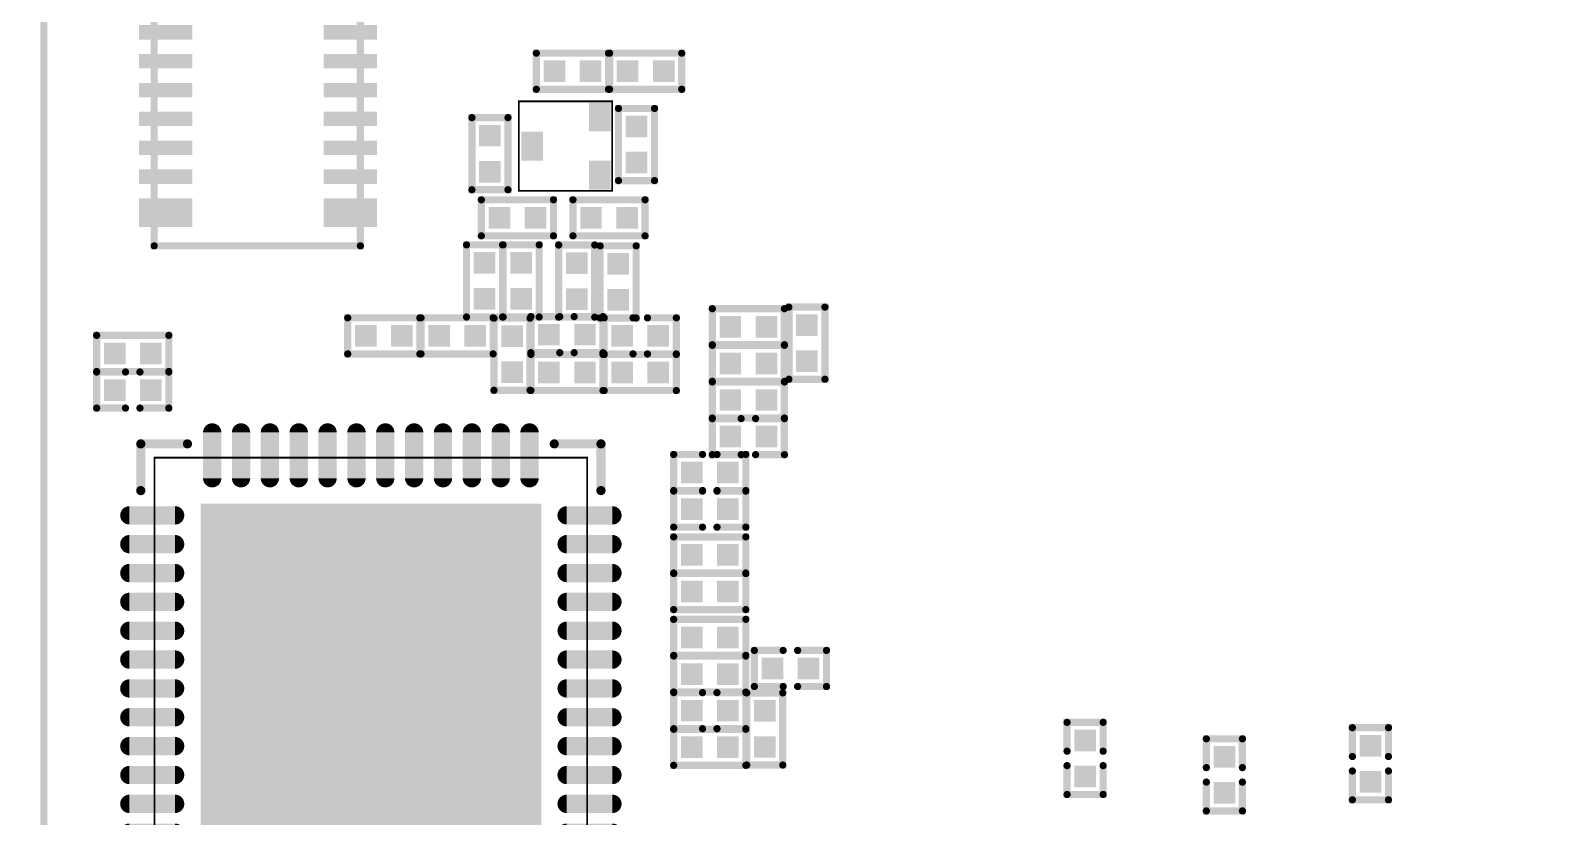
# Model space of a CAD drawing. Extents: x 109.3 to 149.6, y 97.5 to 152.6.
# Drawn here: x 109.32 to 130.24, y 108.79 to 119.7 of the extents above; entities that cross this region are included whole.
import ezdxf

# ---------------------------------------------------------------- set-up
doc = ezdxf.new("R2010")
doc.units = 0
for name, color, linetype in [('BOARD_OUTLINE_00', 254, 'CONTINUOUS'), ('DRIL_NPLTE_THRU_01', 3, 'CONTINUOUS'), ('DRIL_NPLTE_THRU_02', 171, 'CONTINUOUS'), ('DRIL_NPLTE_THRU_03', 34, 'CONTINUOUS'), ('DRIL_NPLTE_THRU_04', 1, 'CONTINUOUS'), ('DRIL_NPLTE_THRU_05', 171, 'CONTINUOUS'), ('DRIL_NPLTE_THRU_06', 136, 'CONTINUOUS'), ('DRIL_NPLTE_THRU_07', 216, 'CONTINUOUS'), ('DRIL_NPLTE_THRU_08', 2, 'CONTINUOUS'), ('DRIL_NPLTE_THRU_09', 6, 'CONTINUOUS'), ('DRIL_NPLTE_THRU_10', 106, 'CONTINUOUS'), ('DRIL_NPLTE_THRU_11', 171, 'CONTINUOUS'), ('DRIL_NPLTE_THRU_12', 176, 'CONTINUOUS'), ('DRIL_PLTE_THRU_01', 3, 'CONTINUOUS'), ('DRIL_PLTE_THRU_02', 171, 'CONTINUOUS'), ('DRIL_PLTE_THRU_03', 34, 'CONTINUOUS'), ('DRIL_PLTE_THRU_04', 1, 'CONTINUOUS'), ('DRIL_PLTE_THRU_05', 171, 'CONTINUOUS'), ('DRIL_PLTE_THRU_06', 136, 'CONTINUOUS'), ('DRIL_PLTE_THRU_07', 216, 'CONTINUOUS'), ('DRIL_PLTE_THRU_08', 2, 'CONTINUOUS'), ('DRIL_PLTE_THRU_09', 6, 'CONTINUOUS'), ('DRIL_PLTE_THRU_10', 106, 'CONTINUOUS'), ('DRIL_PLTE_THRU_11', 171, 'CONTINUOUS'), ('DRIL_PLTE_THRU_12', 176, 'CONTINUOUS'), ('PADS_BOT', 5, 'CONTINUOUS'), ('PADS_INNER', 96, 'CONTINUOUS'), ('PADS_TOP', 96, 'CONTINUOUS'), ('PART_BOT_2DLINE_00', 254, 'CONTINUOUS'), ('PART_BOT_2DLINE_01', 254, 'CONTINUOUS'), ('PART_BOT_2DLINE_120', 253, 'CONTINUOUS'), ('PART_BOT_2DLINE_126', 57, 'CONTINUOUS')]:
    doc.layers.add(name, color=color, linetype=linetype)

# ---------------------------------------------------------------- blocks, each defined once
blk = doc.blocks.new('BOARD_1')
at = {"layer": 'BOARD_OUTLINE_00', "const_width": 0.1}
blk.add_lwpolyline([(7.043, -3.358, 0.414214), (3.696, -6.706), (3.696, -55.29, 0.414214), (6.744, -58.338), (40.389, -58.338, 0.414214), (43.716, -55.012), (43.716, -6.664, 0.414214), (40.41, -3.358)], format="xyb", close=True, dxfattribs=at)
blk = doc.blocks.new('SMOOTH_0$1')
at = {"const_width": 0.05}
blk.add_lwpolyline([(-0.025, 0, 1), (0.025, 0, 1)], format="xyb", close=True, dxfattribs=at)
blk = doc.blocks.new('PART_BODY_BOT_727')
at = {"layer": 'PART_BOT_2DLINE_126', "const_width": 0.1}
for points in [[(-0.1, 0.25), (-0.5, 0.25), (-0.5, -0.25), (-0.1, -0.25)], [(0.1, 0.25), (0.5, 0.25), (0.5, -0.25), (0.1, -0.25)]]:
    blk.add_lwpolyline(points, dxfattribs=at)
at = {"layer": 'PART_BOT_2DLINE_126'}
for p in [(-0.5, 0.25), (-0.1, 0.25), (0.1, 0.25), (0.5, 0.25), (-0.5, -0.25), (-0.1, -0.25), (0.1, -0.25), (0.5, -0.25)]:
    blk.add_blockref('SMOOTH_0$1', p, dxfattribs=at)
blk = doc.blocks.new('DRIL_HOLE_0')
blk.add_lwpolyline([(0, 0, 1), (0, 0, 1)], format="xyb", close=True)
blk = doc.blocks.new('PAD_0')
blk.add_lwpolyline([(0, 0, 1), (0, 0, 1)], format="xyb", close=True)
blk = doc.blocks.new('PAD_8')
at = {"const_width": 0.3}
blk.add_lwpolyline([(-0.15, 0), (0.15, 0)], dxfattribs=at)
blk = doc.blocks.new('STK_BOT_25')
at = {"layer": 'DRIL_NPLTE_THRU_01'}
blk.add_blockref('DRIL_HOLE_0', (0, 0), dxfattribs=at)
at = {"layer": 'DRIL_NPLTE_THRU_02'}
blk.add_blockref('DRIL_HOLE_0', (0, 0), dxfattribs=at)
at = {"layer": 'DRIL_NPLTE_THRU_03'}
blk.add_blockref('DRIL_HOLE_0', (0, 0), dxfattribs=at)
at = {"layer": 'DRIL_NPLTE_THRU_04'}
blk.add_blockref('DRIL_HOLE_0', (0, 0), dxfattribs=at)
at = {"layer": 'DRIL_NPLTE_THRU_05'}
blk.add_blockref('DRIL_HOLE_0', (0, 0), dxfattribs=at)
at = {"layer": 'DRIL_NPLTE_THRU_06'}
blk.add_blockref('DRIL_HOLE_0', (0, 0), dxfattribs=at)
at = {"layer": 'DRIL_NPLTE_THRU_07'}
blk.add_blockref('DRIL_HOLE_0', (0, 0), dxfattribs=at)
at = {"layer": 'DRIL_NPLTE_THRU_08'}
blk.add_blockref('DRIL_HOLE_0', (0, 0), dxfattribs=at)
at = {"layer": 'DRIL_NPLTE_THRU_09'}
blk.add_blockref('DRIL_HOLE_0', (0, 0), dxfattribs=at)
at = {"layer": 'DRIL_NPLTE_THRU_10'}
blk.add_blockref('DRIL_HOLE_0', (0, 0), dxfattribs=at)
at = {"layer": 'DRIL_NPLTE_THRU_11'}
blk.add_blockref('DRIL_HOLE_0', (0, 0), dxfattribs=at)
at = {"layer": 'DRIL_NPLTE_THRU_12'}
blk.add_blockref('DRIL_HOLE_0', (0, 0), dxfattribs=at)
at = {"layer": 'PADS_BOT'}
blk.add_blockref('PAD_8', (0, 0), dxfattribs=at)
at = {"layer": 'PADS_INNER'}
blk.add_blockref('PAD_0', (0, 0), dxfattribs=at)
at = {"layer": 'PADS_TOP'}
blk.add_blockref('PAD_0', (0, 0), dxfattribs=at)
blk = doc.blocks.new('SYM_BOT_29')
for name, p in [('PART_BODY_BOT_727', (0, 0)), ('STK_BOT_25', (-0.25, 0)), ('STK_BOT_25', (0.25, 0))]:
    blk.add_blockref(name, p)
blk = doc.blocks.new('PART_BOT_52')
blk.add_blockref('SYM_BOT_29', (0, 0))
blk = doc.blocks.new('PART_BOT_67')
blk.add_blockref('SYM_BOT_29', (0, 0))
blk = doc.blocks.new('PART_BOT_82')
blk.add_blockref('SYM_BOT_29', (0, 0))
blk = doc.blocks.new('PART_BOT_175')
blk.add_blockref('SYM_BOT_29', (0, 0))
blk = doc.blocks.new('PART_BOT_176')
blk.add_blockref('SYM_BOT_29', (0, 0))
blk = doc.blocks.new('PART_BOT_195')
blk.add_blockref('SYM_BOT_29', (0, 0))
blk = doc.blocks.new('PART_BOT_196')
blk.add_blockref('SYM_BOT_29', (0, 0))
blk = doc.blocks.new('PART_BOT_197')
blk.add_blockref('SYM_BOT_29', (0, 0))
blk = doc.blocks.new('PART_BOT_198')
blk.add_blockref('SYM_BOT_29', (0, 0))
blk = doc.blocks.new('PART_BOT_199')
blk.add_blockref('SYM_BOT_29', (0, 0))
blk = doc.blocks.new('PART_BOT_200')
blk.add_blockref('SYM_BOT_29', (0, 0))
blk = doc.blocks.new('SMOOTH_0$0254')
at = {"const_width": 0.0127}
blk.add_lwpolyline([(-0.00635, 0, 1), (0.00635, 0, 1)], format="xyb", close=True, dxfattribs=at)
blk = doc.blocks.new('PART_BODY_BOT_735')
at = {"layer": 'PART_BOT_2DLINE_01', "const_width": 0.0254}
blk.add_lwpolyline([(-0.2175, 1.123), (1.0225, 1.123), (1.0225, -0.17), (-0.2175, -0.17)], close=True, dxfattribs=at)
at = {"layer": 'PART_BOT_2DLINE_01'}
for p in [(-0.2175, 1.123), (1.0225, 1.123), (-0.2175, -0.17), (1.0225, -0.17)]:
    blk.add_blockref('SMOOTH_0$0254', p, dxfattribs=at)
blk = doc.blocks.new('PAD_13')
at = {"const_width": 0.3}
blk.add_lwpolyline([(-0.2, 0), (0.2, 0)], dxfattribs=at)
blk = doc.blocks.new('STK_BOT_21')
at = {"layer": 'DRIL_PLTE_THRU_01'}
blk.add_blockref('DRIL_HOLE_0', (0, 0), dxfattribs=at)
at = {"layer": 'DRIL_PLTE_THRU_02'}
blk.add_blockref('DRIL_HOLE_0', (0, 0), dxfattribs=at)
at = {"layer": 'DRIL_PLTE_THRU_03'}
blk.add_blockref('DRIL_HOLE_0', (0, 0), dxfattribs=at)
at = {"layer": 'DRIL_PLTE_THRU_04'}
blk.add_blockref('DRIL_HOLE_0', (0, 0), dxfattribs=at)
at = {"layer": 'DRIL_PLTE_THRU_05'}
blk.add_blockref('DRIL_HOLE_0', (0, 0), dxfattribs=at)
at = {"layer": 'DRIL_PLTE_THRU_06'}
blk.add_blockref('DRIL_HOLE_0', (0, 0), dxfattribs=at)
at = {"layer": 'DRIL_PLTE_THRU_07'}
blk.add_blockref('DRIL_HOLE_0', (0, 0), dxfattribs=at)
at = {"layer": 'DRIL_PLTE_THRU_08'}
blk.add_blockref('DRIL_HOLE_0', (0, 0), dxfattribs=at)
at = {"layer": 'DRIL_PLTE_THRU_09'}
blk.add_blockref('DRIL_HOLE_0', (0, 0), dxfattribs=at)
at = {"layer": 'DRIL_PLTE_THRU_10'}
blk.add_blockref('DRIL_HOLE_0', (0, 0), dxfattribs=at)
at = {"layer": 'DRIL_PLTE_THRU_11'}
blk.add_blockref('DRIL_HOLE_0', (0, 0), dxfattribs=at)
at = {"layer": 'DRIL_PLTE_THRU_12'}
blk.add_blockref('DRIL_HOLE_0', (0, 0), dxfattribs=at)
at = {"layer": 'PADS_BOT'}
blk.add_blockref('PAD_13', (0, 0), dxfattribs=at)
at = {"layer": 'PADS_INNER'}
blk.add_blockref('PAD_0', (0, 0), dxfattribs=at)
at = {"layer": 'PADS_TOP'}
blk.add_blockref('PAD_0', (0, 0), dxfattribs=at)
blk = doc.blocks.new('SYM_BOT_37')
for name, p in [('PART_BODY_BOT_735', (0, 0)), ('STK_BOT_21', (0.4025, 0.94)), ('STK_BOT_21', (0, 0)), ('STK_BOT_21', (0.805, 0))]:
    blk.add_blockref(name, p)
blk = doc.blocks.new('PART_BOT_337')
blk.add_blockref('SYM_BOT_37', (0, 0))
blk = doc.blocks.new('SMOOTH_0$100076')
at = {"const_width": 0.05}
blk.add_lwpolyline([(-0.025, 0, 1), (0.025, 0, 1)], format="xyb", close=True, dxfattribs=at)
blk = doc.blocks.new('PART_BODY_BOT_738')
at = {"layer": 'PART_BOT_2DLINE_126', "const_width": 0.1}
blk.add_lwpolyline([(-0.5, 0.25), (0.5, 0.25), (0.5, -0.25), (-0.5, -0.25)], close=True, dxfattribs=at)
at = {"layer": 'PART_BOT_2DLINE_126'}
for p in [(-0.5, 0.25), (0.5, 0.25), (-0.5, -0.25), (0.5, -0.25)]:
    blk.add_blockref('SMOOTH_0$100076', p, dxfattribs=at)
blk = doc.blocks.new('SYM_BOT_40')
for name, p in [('PART_BODY_BOT_738', (0, 0)), ('STK_BOT_25', (-0.25, 0)), ('STK_BOT_25', (0.25, 0))]:
    blk.add_blockref(name, p)
blk = doc.blocks.new('PART_BOT_404')
blk.add_blockref('SYM_BOT_40', (0, 0))
blk = doc.blocks.new('PART_BOT_405')
blk.add_blockref('SYM_BOT_40', (0, 0))
blk = doc.blocks.new('PART_BOT_406')
blk.add_blockref('SYM_BOT_40', (0, 0))
blk = doc.blocks.new('PART_BOT_408')
blk.add_blockref('SYM_BOT_40', (0, 0))
blk = doc.blocks.new('PART_BOT_409')
blk.add_blockref('SYM_BOT_40', (0, 0))
blk = doc.blocks.new('PART_BOT_413')
blk.add_blockref('SYM_BOT_40', (0, 0))
blk = doc.blocks.new('PART_BOT_417')
blk.add_blockref('SYM_BOT_40', (0, 0))
blk = doc.blocks.new('PART_BOT_431')
blk.add_blockref('SYM_BOT_40', (0, 0))
blk = doc.blocks.new('PART_BOT_436')
blk.add_blockref('SYM_BOT_40', (0, 0))
blk = doc.blocks.new('PART_BOT_437')
blk.add_blockref('SYM_BOT_40', (0, 0))
blk = doc.blocks.new('PART_BOT_441')
blk.add_blockref('SYM_BOT_40', (0, 0))
blk = doc.blocks.new('PART_BOT_442')
blk.add_blockref('SYM_BOT_40', (0, 0))
blk = doc.blocks.new('PART_BOT_443')
blk.add_blockref('SYM_BOT_40', (0, 0))
blk = doc.blocks.new('PART_BOT_444')
blk.add_blockref('SYM_BOT_40', (0, 0))
blk = doc.blocks.new('PART_BOT_446')
blk.add_blockref('SYM_BOT_40', (0, 0))
blk = doc.blocks.new('PART_BOT_456')
blk.add_blockref('SYM_BOT_40', (0, 0))
blk = doc.blocks.new('PART_BOT_457')
blk.add_blockref('SYM_BOT_40', (0, 0))
blk = doc.blocks.new('PART_BOT_458')
blk.add_blockref('SYM_BOT_40', (0, 0))
blk = doc.blocks.new('PART_BOT_459')
blk.add_blockref('SYM_BOT_40', (0, 0))
blk = doc.blocks.new('PART_BOT_460')
blk.add_blockref('SYM_BOT_40', (0, 0))
blk = doc.blocks.new('PART_BOT_461')
blk.add_blockref('SYM_BOT_40', (0, 0))
blk = doc.blocks.new('PART_BOT_463')
blk.add_blockref('SYM_BOT_40', (0, 0))
blk = doc.blocks.new('PART_BOT_464')
blk.add_blockref('SYM_BOT_40', (0, 0))
blk = doc.blocks.new('PART_BOT_521')
blk.add_blockref('SYM_BOT_40', (0, 0))
blk = doc.blocks.new('PART_BOT_552')
blk.add_blockref('SYM_BOT_40', (0, 0))
blk = doc.blocks.new('PART_BOT_553')
blk.add_blockref('SYM_BOT_40', (0, 0))
blk = doc.blocks.new('SMOOTH_0$127')
at = {"const_width": 0.0635}
blk.add_lwpolyline([(-0.03175, 0, 1), (0.03175, 0, 1)], format="xyb", close=True, dxfattribs=at)
blk = doc.blocks.new('PART_BODY_BOT_742')
at = {"layer": 'PART_BOT_2DLINE_01', "const_width": 0.0254}
blk.add_lwpolyline([(2.999994, 2.999994), (2.999994, -2.999994), (-2.999994, -2.999994), (-2.999994, 2.999994)], close=True, dxfattribs=at)
at = {"layer": 'PART_BOT_2DLINE_01', "const_width": 0.254}
blk.add_lwpolyline([(-2.899156, -4.191, 1), (-2.180844, -4.191, 1)], format="xyb", close=True, dxfattribs=at)
at = {"layer": 'PART_BOT_2DLINE_120', "const_width": 0.0254}
blk.add_lwpolyline([(-2.999994, 2.999994), (2.999994, 2.999994), (2.999994, -2.999994), (-2.999994, -2.999994)], close=True, dxfattribs=at)
at = {"layer": 'PART_BOT_2DLINE_126', "const_width": 0.127}
for points in [[(-3.190494, 2.542794), (-3.190494, 3.190494)], [(-3.190494, 3.190494), (-2.542794, 3.190494)], [(2.542794, 3.190494), (3.190494, 3.190494)], [(3.190494, 3.190494), (3.190494, 2.542794)], [(-3.190494, -3.190494), (-3.190494, -2.542794)], [(3.190494, -2.542794), (3.190494, -3.190494)], [(-2.542794, -3.190494), (-3.190494, -3.190494)], [(3.190494, -3.190494), (2.542794, -3.190494)]]:
    blk.add_lwpolyline(points, dxfattribs=at)
at = {"layer": 'PART_BOT_2DLINE_126', "const_width": 0.254}
blk.add_lwpolyline([(-2.899156, -4.191, 1), (-2.180844, -4.191, 1)], format="xyb", close=True, dxfattribs=at)
at = {"layer": 'PART_BOT_2DLINE_01'}
for p in [(-2.999994, 2.999994), (2.999994, 2.999994), (-2.999994, -2.999994), (2.999994, -2.999994)]:
    blk.add_blockref('SMOOTH_0$0254', p, dxfattribs=at)
at = {"layer": 'PART_BOT_2DLINE_120'}
for p in [(-2.999994, 2.999994), (2.999994, 2.999994), (-2.999994, -2.999994), (2.999994, -2.999994)]:
    blk.add_blockref('SMOOTH_0$0254', p, dxfattribs=at)
at = {"layer": 'PART_BOT_2DLINE_126'}
for p in [(-3.190494, 3.190494), (-3.190494, 3.190494), (-2.542794, 3.190494), (2.542794, 3.190494), (3.190494, 3.190494), (3.190494, 3.190494), (-3.190494, 2.542794), (3.190494, 2.542794), (-3.190494, -2.542794), (3.190494, -2.542794), (-3.190494, -3.190494), (-3.190494, -3.190494), (-2.542794, -3.190494), (2.542794, -3.190494), (3.190494, -3.190494), (3.190494, -3.190494)]:
    blk.add_blockref('SMOOTH_0$127', p, dxfattribs=at)
blk = doc.blocks.new('PAD_16')
at = {"const_width": 0.127}
blk.add_lwpolyline([(-0.3175, -0.0635), (0.3175, -0.0635, 1), (0.3175, 0.0635), (-0.3175, 0.0635, 1)], format="xyb", close=True, dxfattribs=at)
blk = doc.blocks.new('STK_BOT_41')
at = {"layer": 'DRIL_PLTE_THRU_01'}
blk.add_blockref('DRIL_HOLE_0', (0, 0), dxfattribs=at)
at = {"layer": 'DRIL_PLTE_THRU_02'}
blk.add_blockref('DRIL_HOLE_0', (0, 0), dxfattribs=at)
at = {"layer": 'DRIL_PLTE_THRU_03'}
blk.add_blockref('DRIL_HOLE_0', (0, 0), dxfattribs=at)
at = {"layer": 'DRIL_PLTE_THRU_04'}
blk.add_blockref('DRIL_HOLE_0', (0, 0), dxfattribs=at)
at = {"layer": 'DRIL_PLTE_THRU_05'}
blk.add_blockref('DRIL_HOLE_0', (0, 0), dxfattribs=at)
at = {"layer": 'DRIL_PLTE_THRU_06'}
blk.add_blockref('DRIL_HOLE_0', (0, 0), dxfattribs=at)
at = {"layer": 'DRIL_PLTE_THRU_07'}
blk.add_blockref('DRIL_HOLE_0', (0, 0), dxfattribs=at)
at = {"layer": 'DRIL_PLTE_THRU_08'}
blk.add_blockref('DRIL_HOLE_0', (0, 0), dxfattribs=at)
at = {"layer": 'DRIL_PLTE_THRU_09'}
blk.add_blockref('DRIL_HOLE_0', (0, 0), dxfattribs=at)
at = {"layer": 'DRIL_PLTE_THRU_10'}
blk.add_blockref('DRIL_HOLE_0', (0, 0), dxfattribs=at)
at = {"layer": 'DRIL_PLTE_THRU_11'}
blk.add_blockref('DRIL_HOLE_0', (0, 0), dxfattribs=at)
at = {"layer": 'DRIL_PLTE_THRU_12'}
blk.add_blockref('DRIL_HOLE_0', (0, 0), dxfattribs=at)
at = {"layer": 'PADS_BOT', "rotation": 90}
blk.add_blockref('PAD_16', (0, 0), dxfattribs=at)
at = {"layer": 'PADS_INNER'}
blk.add_blockref('PAD_0', (0, 0), dxfattribs=at)
at = {"layer": 'PADS_TOP'}
blk.add_blockref('PAD_0', (0, 0), dxfattribs=at)
blk = doc.blocks.new('STK_BOT_40')
at = {"layer": 'DRIL_PLTE_THRU_01'}
blk.add_blockref('DRIL_HOLE_0', (0, 0), dxfattribs=at)
at = {"layer": 'DRIL_PLTE_THRU_02'}
blk.add_blockref('DRIL_HOLE_0', (0, 0), dxfattribs=at)
at = {"layer": 'DRIL_PLTE_THRU_03'}
blk.add_blockref('DRIL_HOLE_0', (0, 0), dxfattribs=at)
at = {"layer": 'DRIL_PLTE_THRU_04'}
blk.add_blockref('DRIL_HOLE_0', (0, 0), dxfattribs=at)
at = {"layer": 'DRIL_PLTE_THRU_05'}
blk.add_blockref('DRIL_HOLE_0', (0, 0), dxfattribs=at)
at = {"layer": 'DRIL_PLTE_THRU_06'}
blk.add_blockref('DRIL_HOLE_0', (0, 0), dxfattribs=at)
at = {"layer": 'DRIL_PLTE_THRU_07'}
blk.add_blockref('DRIL_HOLE_0', (0, 0), dxfattribs=at)
at = {"layer": 'DRIL_PLTE_THRU_08'}
blk.add_blockref('DRIL_HOLE_0', (0, 0), dxfattribs=at)
at = {"layer": 'DRIL_PLTE_THRU_09'}
blk.add_blockref('DRIL_HOLE_0', (0, 0), dxfattribs=at)
at = {"layer": 'DRIL_PLTE_THRU_10'}
blk.add_blockref('DRIL_HOLE_0', (0, 0), dxfattribs=at)
at = {"layer": 'DRIL_PLTE_THRU_11'}
blk.add_blockref('DRIL_HOLE_0', (0, 0), dxfattribs=at)
at = {"layer": 'DRIL_PLTE_THRU_12'}
blk.add_blockref('DRIL_HOLE_0', (0, 0), dxfattribs=at)
at = {"layer": 'PADS_BOT'}
blk.add_blockref('PAD_16', (0, 0), dxfattribs=at)
at = {"layer": 'PADS_INNER'}
blk.add_blockref('PAD_0', (0, 0), dxfattribs=at)
at = {"layer": 'PADS_TOP'}
blk.add_blockref('PAD_0', (0, 0), dxfattribs=at)
blk = doc.blocks.new('PAD_17')
at = {"const_width": 4.7244}
blk.add_lwpolyline([(-2.3622, 0), (2.3622, 0)], dxfattribs=at)
blk = doc.blocks.new('STK_BOT_42')
at = {"layer": 'DRIL_PLTE_THRU_01'}
blk.add_blockref('DRIL_HOLE_0', (0, 0), dxfattribs=at)
at = {"layer": 'DRIL_PLTE_THRU_02'}
blk.add_blockref('DRIL_HOLE_0', (0, 0), dxfattribs=at)
at = {"layer": 'DRIL_PLTE_THRU_03'}
blk.add_blockref('DRIL_HOLE_0', (0, 0), dxfattribs=at)
at = {"layer": 'DRIL_PLTE_THRU_04'}
blk.add_blockref('DRIL_HOLE_0', (0, 0), dxfattribs=at)
at = {"layer": 'DRIL_PLTE_THRU_05'}
blk.add_blockref('DRIL_HOLE_0', (0, 0), dxfattribs=at)
at = {"layer": 'DRIL_PLTE_THRU_06'}
blk.add_blockref('DRIL_HOLE_0', (0, 0), dxfattribs=at)
at = {"layer": 'DRIL_PLTE_THRU_07'}
blk.add_blockref('DRIL_HOLE_0', (0, 0), dxfattribs=at)
at = {"layer": 'DRIL_PLTE_THRU_08'}
blk.add_blockref('DRIL_HOLE_0', (0, 0), dxfattribs=at)
at = {"layer": 'DRIL_PLTE_THRU_09'}
blk.add_blockref('DRIL_HOLE_0', (0, 0), dxfattribs=at)
at = {"layer": 'DRIL_PLTE_THRU_10'}
blk.add_blockref('DRIL_HOLE_0', (0, 0), dxfattribs=at)
at = {"layer": 'DRIL_PLTE_THRU_11'}
blk.add_blockref('DRIL_HOLE_0', (0, 0), dxfattribs=at)
at = {"layer": 'DRIL_PLTE_THRU_12'}
blk.add_blockref('DRIL_HOLE_0', (0, 0), dxfattribs=at)
at = {"layer": 'PADS_BOT'}
blk.add_blockref('PAD_17', (0, 0), dxfattribs=at)
at = {"layer": 'PADS_INNER'}
blk.add_blockref('PAD_0', (0, 0), dxfattribs=at)
at = {"layer": 'PADS_TOP'}
blk.add_blockref('PAD_0', (0, 0), dxfattribs=at)
blk = doc.blocks.new('SYM_BOT_44')
for name, p in [('STK_BOT_41', (-2.199894, 3.031744)), ('STK_BOT_41', (-1.800098, 3.031744)), ('STK_BOT_41', (-1.400048, 3.031744)), ('STK_BOT_41', (-0.999998, 3.031744)), ('STK_BOT_41', (-0.599948, 3.031744)), ('STK_BOT_41', (-0.199898, 3.031744)), ('STK_BOT_41', (0.199898, 3.031744)), ('STK_BOT_41', (0.599948, 3.031744)), ('STK_BOT_41', (0.999998, 3.031744)), ('STK_BOT_41', (1.400048, 3.031744)), ('STK_BOT_41', (1.800098, 3.031744)), ('STK_BOT_41', (2.19989, 3.03174)), ('PART_BODY_BOT_742', (0, 0)), ('STK_BOT_42', (0, 0)), ('STK_BOT_40', (-3.03174, 2.19989)), ('STK_BOT_40', (3.031744, 2.199894)), ('STK_BOT_40', (-3.031744, 1.800098)), ('STK_BOT_40', (3.031744, 1.800098)), ('STK_BOT_40', (-3.031744, 1.400048)), ('STK_BOT_40', (3.031744, 1.400048)), ('STK_BOT_40', (-3.031744, 0.999998)), ('STK_BOT_40', (3.031744, 0.999998)), ('STK_BOT_40', (-3.031744, 0.599948)), ('STK_BOT_40', (3.031744, 0.599948)), ('STK_BOT_40', (-3.031744, 0.199898)), ('STK_BOT_40', (3.031744, 0.199898)), ('STK_BOT_40', (-3.031744, -0.199898)), ('STK_BOT_40', (3.031744, -0.199898)), ('STK_BOT_40', (-3.031744, -0.599948)), ('STK_BOT_40', (3.031744, -0.599948)), ('STK_BOT_40', (-3.031744, -0.999998)), ('STK_BOT_40', (3.031744, -0.999998)), ('STK_BOT_40', (-3.031744, -1.400048)), ('STK_BOT_40', (3.031744, -1.400048)), ('STK_BOT_40', (-3.031744, -1.800098)), ('STK_BOT_40', (3.031744, -1.800098)), ('STK_BOT_40', (-3.031744, -2.199894)), ('STK_BOT_40', (3.03174, -2.19989)), ('STK_BOT_41', (-2.19989, -3.03174)), ('STK_BOT_41', (-1.800098, -3.031744)), ('STK_BOT_41', (-1.400048, -3.031744)), ('STK_BOT_41', (-0.999998, -3.031744)), ('STK_BOT_41', (-0.599948, -3.031744)), ('STK_BOT_41', (-0.199898, -3.031744)), ('STK_BOT_41', (0.199898, -3.031744)), ('STK_BOT_41', (0.599948, -3.031744)), ('STK_BOT_41', (0.999998, -3.031744)), ('STK_BOT_41', (1.400048, -3.031744)), ('STK_BOT_41', (1.800098, -3.031744)), ('STK_BOT_41', (2.199894, -3.031744))]:
    blk.add_blockref(name, p)
blk = doc.blocks.new('PART_BOT_593')
blk.add_blockref('SYM_BOT_44', (0, 0))
blk = doc.blocks.new('SMOOTH_0$1001')
at = {"const_width": 0.05}
blk.add_lwpolyline([(-0.025, 0, 1), (0.025, 0, 1)], format="xyb", close=True, dxfattribs=at)
blk = doc.blocks.new('PART_BODY_BOT_750')
at = {"layer": 'PART_BOT_2DLINE_00', "const_width": 0.1}
blk.add_lwpolyline([(15.64, 13.25), (18.5, 13.25), (18.5, -8.28), (15.64, -8.28)], close=True, dxfattribs=at)
at = {"layer": 'PART_BOT_2DLINE_126', "const_width": 0.1}
blk.add_lwpolyline([(-19.99, 24.5, -0.35461), (-16.99, 27.5), (17.03, 27.5, -0.345792), (20.03, 24.5), (20.03, -24.48, -0.403519), (17.03, -27.48), (-16.99, -27.48, -0.350685), (-19.99, -24.48)], format="xyb", close=True, dxfattribs=at)
at = {"layer": 'PART_BOT_2DLINE_00'}
for p in [(15.64, -8.28), (18.5, -8.28)]:
    blk.add_blockref('SMOOTH_0$1001', p, dxfattribs=at)
blk = doc.blocks.new('PAD_19')
at = {"const_width": 0.2}
blk.add_lwpolyline([(-0.37, 0), (0.37, 0)], dxfattribs=at)
blk = doc.blocks.new('STK_BOT_202')
at = {"layer": 'DRIL_PLTE_THRU_01'}
blk.add_blockref('DRIL_HOLE_0', (0, 0), dxfattribs=at)
at = {"layer": 'DRIL_PLTE_THRU_02'}
blk.add_blockref('DRIL_HOLE_0', (0, 0), dxfattribs=at)
at = {"layer": 'DRIL_PLTE_THRU_03'}
blk.add_blockref('DRIL_HOLE_0', (0, 0), dxfattribs=at)
at = {"layer": 'DRIL_PLTE_THRU_04'}
blk.add_blockref('DRIL_HOLE_0', (0, 0), dxfattribs=at)
at = {"layer": 'DRIL_PLTE_THRU_05'}
blk.add_blockref('DRIL_HOLE_0', (0, 0), dxfattribs=at)
at = {"layer": 'DRIL_PLTE_THRU_06'}
blk.add_blockref('DRIL_HOLE_0', (0, 0), dxfattribs=at)
at = {"layer": 'DRIL_PLTE_THRU_07'}
blk.add_blockref('DRIL_HOLE_0', (0, 0), dxfattribs=at)
at = {"layer": 'DRIL_PLTE_THRU_08'}
blk.add_blockref('DRIL_HOLE_0', (0, 0), dxfattribs=at)
at = {"layer": 'DRIL_PLTE_THRU_09'}
blk.add_blockref('DRIL_HOLE_0', (0, 0), dxfattribs=at)
at = {"layer": 'DRIL_PLTE_THRU_10'}
blk.add_blockref('DRIL_HOLE_0', (0, 0), dxfattribs=at)
at = {"layer": 'DRIL_PLTE_THRU_11'}
blk.add_blockref('DRIL_HOLE_0', (0, 0), dxfattribs=at)
at = {"layer": 'DRIL_PLTE_THRU_12'}
blk.add_blockref('DRIL_HOLE_0', (0, 0), dxfattribs=at)
at = {"layer": 'PADS_BOT'}
blk.add_blockref('PAD_19', (0, 0), dxfattribs=at)
at = {"layer": 'PADS_INNER'}
blk.add_blockref('PAD_0', (0, 0), dxfattribs=at)
at = {"layer": 'PADS_TOP'}
blk.add_blockref('PAD_0', (0, 0), dxfattribs=at)
blk = doc.blocks.new('PAD_22')
at = {"const_width": 0.4}
blk.add_lwpolyline([(-0.37, 0), (0.37, 0)], dxfattribs=at)
blk = doc.blocks.new('STK_BOT_204')
at = {"layer": 'DRIL_PLTE_THRU_01'}
blk.add_blockref('DRIL_HOLE_0', (0, 0), dxfattribs=at)
at = {"layer": 'DRIL_PLTE_THRU_02'}
blk.add_blockref('DRIL_HOLE_0', (0, 0), dxfattribs=at)
at = {"layer": 'DRIL_PLTE_THRU_03'}
blk.add_blockref('DRIL_HOLE_0', (0, 0), dxfattribs=at)
at = {"layer": 'DRIL_PLTE_THRU_04'}
blk.add_blockref('DRIL_HOLE_0', (0, 0), dxfattribs=at)
at = {"layer": 'DRIL_PLTE_THRU_05'}
blk.add_blockref('DRIL_HOLE_0', (0, 0), dxfattribs=at)
at = {"layer": 'DRIL_PLTE_THRU_06'}
blk.add_blockref('DRIL_HOLE_0', (0, 0), dxfattribs=at)
at = {"layer": 'DRIL_PLTE_THRU_07'}
blk.add_blockref('DRIL_HOLE_0', (0, 0), dxfattribs=at)
at = {"layer": 'DRIL_PLTE_THRU_08'}
blk.add_blockref('DRIL_HOLE_0', (0, 0), dxfattribs=at)
at = {"layer": 'DRIL_PLTE_THRU_09'}
blk.add_blockref('DRIL_HOLE_0', (0, 0), dxfattribs=at)
at = {"layer": 'DRIL_PLTE_THRU_10'}
blk.add_blockref('DRIL_HOLE_0', (0, 0), dxfattribs=at)
at = {"layer": 'DRIL_PLTE_THRU_11'}
blk.add_blockref('DRIL_HOLE_0', (0, 0), dxfattribs=at)
at = {"layer": 'DRIL_PLTE_THRU_12'}
blk.add_blockref('DRIL_HOLE_0', (0, 0), dxfattribs=at)
at = {"layer": 'PADS_BOT'}
blk.add_blockref('PAD_22', (0, 0), dxfattribs=at)
at = {"layer": 'PADS_INNER'}
blk.add_blockref('PAD_0', (0, 0), dxfattribs=at)
at = {"layer": 'PADS_TOP'}
blk.add_blockref('PAD_0', (0, 0), dxfattribs=at)
blk = doc.blocks.new('SYM_BOT_49')
for name, p in [('PART_BODY_BOT_750', (0, 0)), ('STK_BOT_202', (15.78, -5.32)), ('STK_BOT_202', (18.34, -5.32)), ('STK_BOT_202', (15.78, -5.72)), ('STK_BOT_202', (18.34, -5.72)), ('STK_BOT_202', (15.78, -6.12)), ('STK_BOT_202', (18.34, -6.12)), ('STK_BOT_202', (15.78, -6.52)), ('STK_BOT_202', (18.34, -6.52)), ('STK_BOT_202', (15.78, -6.92)), ('STK_BOT_202', (18.34, -6.92)), ('STK_BOT_202', (15.78, -7.32)), ('STK_BOT_202', (18.34, -7.32)), ('STK_BOT_204', (15.78, -7.82)), ('STK_BOT_204', (18.34, -7.82))]:
    blk.add_blockref(name, p)
blk = doc.blocks.new('PART_BOT_602')
blk.add_blockref('SYM_BOT_49', (0, 0))

msp = doc.modelspace()

# ---------------------------------------------------------------- block references
msp.add_blockref('BOARD_1', (105.814, 155.847))
at = {"xscale": -1}
for name, p in [('PART_BOT_602', (129.539, 124.989)), ('PART_BOT_444', (116.838, 119.13)), ('PART_BOT_464', (117.854, 119.13)), ('PART_BOT_459', (119.278, 115.588)), ('PART_BOT_408', (116.763, 114.953)), ('PART_BOT_553', (117.779, 114.953)), ('PART_BOT_405', (119.278, 114.572)), ('PART_BOT_593', (114.044, 110.773)), ('PART_BOT_195', (118.743, 113.567)), ('PART_BOT_196', (118.743, 113.059)), ('PART_BOT_441', (118.743, 111.281)), ('PART_BOT_175', (119.861, 110.85)), ('PART_BOT_442', (118.743, 110.773)), ('PART_BOT_521', (118.743, 109.757))]:
    msp.add_blockref(name, p, dxfattribs=at)
for name, p, rotation in [('PART_BOT_337', (117.219, 118.495), -270), ('PART_BOT_446', (117.727, 118.114), -90), ('PART_BOT_443', (115.695, 117.987), -270), ('PART_BOT_463', (116.076, 117.098), -180), ('PART_BOT_461', (117.346, 117.098), -180), ('PART_BOT_413', (115.62, 116.223), -270), ('PART_BOT_458', (116.128, 116.223), -270), ('PART_BOT_409', (116.898, 116.221), -90), ('PART_BOT_404', (117.473, 116.209), -90), ('PART_BOT_460', (120.09, 115.36), -90), ('PART_BOT_431', (114.223, 115.461), -180), ('PART_BOT_417', (115.239, 115.461), -180), ('PART_BOT_457', (116.001, 115.207), -270), ('PART_BOT_200', (116.763, 115.478), -180), ('PART_BOT_198', (117.779, 115.461), -180), ('PART_BOT_456', (110.742, 115.218), -180), ('PART_BOT_406', (119.278, 115.08), -180), ('PART_BOT_197', (110.742, 114.71), -180), ('PART_BOT_199', (119.278, 114.064), -180), ('PART_BOT_436', (118.743, 112.424), -180), ('PART_BOT_437', (118.743, 111.916), -180), ('PART_BOT_176', (118.743, 110.265), -180), ('PART_BOT_552', (119.505, 110.011), -90), ('PART_BOT_52', (123.947, 109.603), -270), ('PART_BOT_67', (127.903, 109.529), -270), ('PART_BOT_82', (125.878, 109.375), -270)]:
    msp.add_blockref(name, p, dxfattribs=dict(at, rotation=rotation))

doc.saveas('drawing.dxf')
